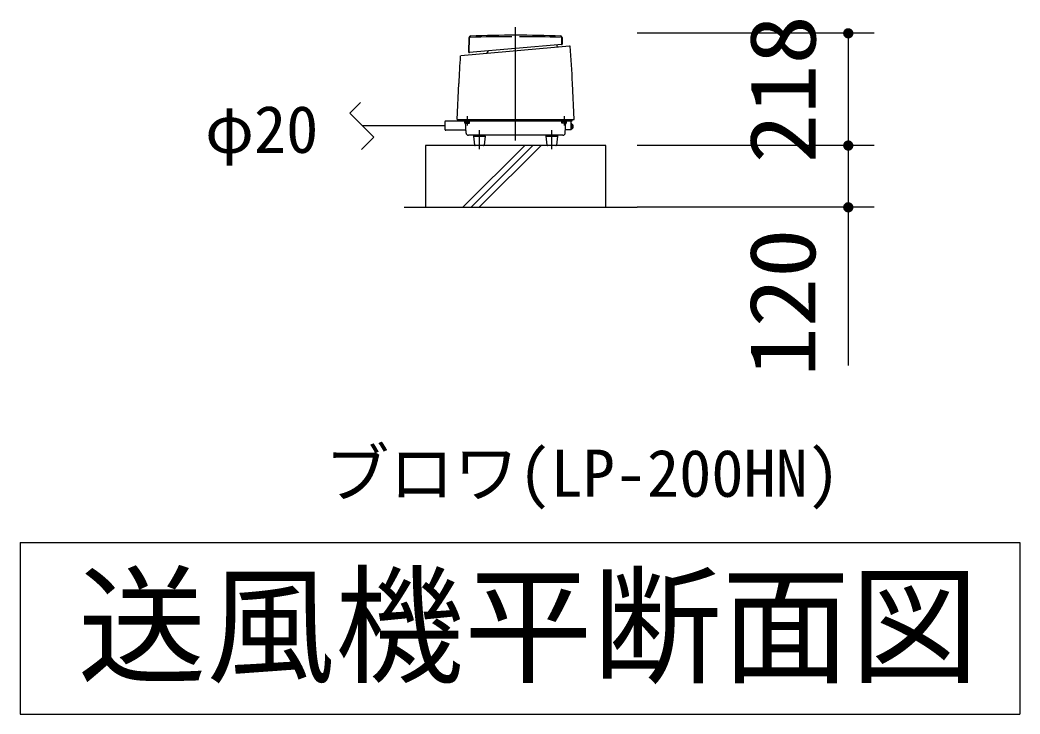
# Model space of a CAD drawing. Units: millimetres, scale not verified. Extents: x -14850 to 14850, y -10500 to 10500.
# Drawn here: x -2095 to -154, y 5340 to 6688 of the extents above; entities that cross this region are included whole.
import ezdxf
from ezdxf.enums import TextEntityAlignment as Align

# ---------------------------------------------------------------- set-up
doc = ezdxf.new("R2010")
doc.units = ezdxf.units.MM
doc.header["$LTSCALE"] = 50
doc.linetypes.add('CHAIN1', pattern=[8, 5, -1, 1, -1])
for name, color, linetype, lineweight in [('0-0_機器', 3, 'Continuous', 25), ('0-1_空気管', 3, 'Continuous', 25), ('0-3_製作', 5, 'Continuous', 25)]:
    doc.layers.add(name, color=color, linetype=linetype, lineweight=lineweight)
doc.styles.add('ＭＳ ゴシック', font='')
doc.styles.get('ＭＳ ゴシック').set_extended_font_data('MS Gothic')

msp = doc.modelspace()

# ---------------------------------------------------------------- linework, layer by layer
at = {"layer": '0-0_機器', "linetype": 'CHAIN1'}
for p, q in [((-1133.08, 6453.68), (-1133.08, 6673.68)), ((-1227.08, 6501.14), (-1227.08, 6482.75)), ((-1039.08, 6501.14), (-1039.08, 6482.75)), ((-1203.41, 6436.66), (-1203.41, 6473.68)), ((-1063.08, 6436.66), (-1063.08, 6473.68))]:
    msp.add_line(p, q, dxfattribs=at)
at = {"layer": '0-0_機器'}
for p, q in [((-1223.66, 6624.85), (-1223.15, 6654.11)), ((-1043.18, 6640.14), (-1223.17, 6624.4)), ((-1223.09, 6624.9), (-1222.58, 6654.13)), ((-1043.34, 6640.55), (-1043.58, 6654.13)), ((-1043.01, 6654.11), (-1042.77, 6640.6)), ((-1239.39, 6619.19), (-1028.19, 6637.67)), ((-1186.58, 6626.86), (-1186.58, 6627.6)), ((-1053.25, 6639.11), (-1053.25, 6639.26)), ((-1028.19, 6637.67), (-1027.11, 6636.76)), ((-1246.58, 6494.38), (-1243.53, 6564.36)), ((-1019.58, 6494.38), (-1022.64, 6564.36)), ((-1269.88, 6474.68), (-1269.88, 6490.78)), ((-1268.98, 6491.68), (-1023.08, 6491.68)), ((-1246.58, 6494.38), (-1019.58, 6494.38)), ((-1243.08, 6491.68), (-1243.08, 6494.38)), ((-1232.08, 6490.68), (-1232.08, 6491.68)), ((-1231.7, 6487.54), (-1231.7, 6490.68)), ((-1230.53, 6487.18), (-1223.62, 6487.18)), ((-1229.39, 6468.32), (-1230.25, 6490.81)), ((-1224.77, 6487.54), (-1224.77, 6490.68)), ((-1222.46, 6487.54), (-1222.46, 6490.68)), ((-1043.7, 6487.54), (-1043.7, 6490.68)), ((-1035.63, 6487.18), (-1042.54, 6487.18)), ((-1041.39, 6487.54), (-1041.39, 6490.68)), ((-1036.77, 6468.32), (-1035.91, 6490.81)), ((-1034.46, 6487.54), (-1034.46, 6490.68)), ((-1034.08, 6490.68), (-1034.08, 6491.68)), ((-1025.08, 6475.48), (-1025.08, 6490.78)), ((-1024.28, 6485.96), (-1025.08, 6485.96)), ((-1024.28, 6475.96), (-1024.28, 6485.96)), ((-1023.22, 6484.92), (-1024.28, 6484.96)), ((-1023.08, 6491.68), (-1023.08, 6494.38)), ((-1230.62, 6473.68), (-1268.88, 6473.68)), ((-1025.98, 6474.58), (-1035.61, 6474.58)), ((-1024.28, 6475.96), (-1025.08, 6475.96)), ((-1023.22, 6476.99), (-1024.28, 6476.96)), ((-1041.26, 6463.98), (-1224.9, 6463.98)), ((-1192.41, 6461.98), (-1192.41, 6463.48)), ((-1074.08, 6461.98), (-1052.08, 6461.98)), ((-1052.08, 6461.98), (-1053.98, 6444.87)), ((-1052.08, 6463.48), (-1052.08, 6461.98)), ((-1308.08, 6443.98), (-1308.08, 6323.98)), ((-958.08, 6443.98), (-1308.08, 6443.98)), ((-1115.48, 6443.98), (-1235.48, 6323.98)), ((-1219.57, 6323.98), (-1099.57, 6443.98)), ((-1083.66, 6443.98), (-1203.66, 6323.98)), ((-958.08, 6323.98), (-958.08, 6443.98)), ((-1349.61, 6323.98), (-897.23, 6323.98)), ((-2095.34, 5673.12), (-2095.34, 5339.79)), ((-2095.34, 5673.12), (-153.87, 5673.12)), ((-153.87, 5673.12), (-153.87, 5339.79)), ((-2095.34, 5339.79), (-153.87, 5339.79))]:
    msp.add_line(p, q, dxfattribs=at)
at = {"layer": '0-0_機器', "color": 7}
for p, q in [((-1455.06, 6507.1), (-1434.55, 6527.61)), ((-1408.26, 6460.3), (-1455.06, 6507.1)), ((-1432.34, 6436.23), (-1408.26, 6460.3))]:
    msp.add_line(p, q, dxfattribs=at)
at = {"layer": '0-0_機器', "color": 6}
msp.add_line((-1430.69, 6482.73), (-1269.88, 6482.73), dxfattribs=at)
at = {"layer": '0-0_機器'}
for points in [[(-1232.08, 6490.68), (-1222.08, 6490.68), (-1222.08, 6491.68)], [(-1231.7, 6487.54), (-1231.06, 6487.27), (-1230.53, 6487.18), (-1230.28, 6487.2), (-1230, 6487.27), (-1229.39, 6487.54), (-1229.39, 6490.68)], [(-1229.39, 6487.54), (-1228.14, 6487.27), (-1227.59, 6487.2), (-1227.08, 6487.18), (-1226.57, 6487.2), (-1226.02, 6487.27), (-1224.77, 6487.54), (-1224.15, 6487.27), (-1223.87, 6487.2), (-1223.62, 6487.18), (-1223.36, 6487.2), (-1223.09, 6487.27), (-1222.46, 6487.54)], [(-1034.08, 6490.68), (-1044.08, 6490.68), (-1044.08, 6491.68)], [(-1036.77, 6487.54), (-1038.02, 6487.27), (-1038.57, 6487.2), (-1039.08, 6487.18), (-1039.59, 6487.2), (-1040.14, 6487.27), (-1041.39, 6487.54), (-1042.01, 6487.27), (-1042.29, 6487.2), (-1042.54, 6487.18), (-1042.8, 6487.2), (-1043.07, 6487.27), (-1043.7, 6487.54)], [(-1034.46, 6487.54), (-1035.1, 6487.27), (-1035.63, 6487.18), (-1035.88, 6487.2), (-1036.16, 6487.27), (-1036.77, 6487.54), (-1036.77, 6490.68)], [(-1212.51, 6444.87), (-1214.41, 6461.98), (-1214.41, 6463.48)], [(-1214.41, 6461.98), (-1192.41, 6461.98), (-1194.31, 6444.87)], [(-1072.18, 6444.87), (-1074.08, 6461.98), (-1074.08, 6463.48)]]:
    msp.add_lwpolyline(points, dxfattribs=at)
for centre, radius, start, end in [((-1220.45, 6654.06), 2.7, 91.85542, 178.99998), ((-1219.88, 6654.08), 2.7, 91.84418, 179), ((-1133.08, 3958.18), 2700, 88.14374, 91.85625), ((-1133.08, 3958.18), 2697.3, 90.15285, 91.85623), ((-1133.08, 3958.18), 2697.3, 88.14374, 89.84712), ((-1046.28, 6654.08), 2.7, 1, 88.15579), ((-1045.71, 6654.06), 2.7, 1, 88.14374), ((-1043.79, 6640.54), 0.45, 275, 1.00002), ((-1043.22, 6640.59), 0.45, 275, 0.99998), ((-1223.21, 6624.84), 0.45, 179, 274.99998), ((-1222.64, 6624.89), 0.45, 179, 274.99998), ((-1189.91, 6626.86), 3.33, 275, 0), ((-1049.91, 6639.11), 3.33, 180, 274.99998), ((-3020.73, 6477.12), 2000, 2.5, 4.57819), ((754.57, 6477.12), 2000, 175.95764, 177.49997), ((-1268.98, 6490.78), 0.9, 90, 180), ((-1231.15, 6490.78), 0.9, 2, 89.99998), ((-1035.01, 6490.78), 0.9, 90, 177.99998), ((-1024.18, 6490.78), 0.9, 90, 180), ((-1023.27, 6483.52), 1.4, 30.18094, 88.00002), ((-1268.88, 6474.68), 1, 180, 270), ((-1230.62, 6472.68), 1, 2, 89.99998), ((-1224.9, 6468.48), 4.5, 182, 270), ((-1041.26, 6468.48), 4.5, 270, 358), ((-1025.98, 6475.48), 0.9, 270, 0), ((-1023.27, 6478.39), 1.4, 272.00002, 329.81975), ((-1027.68, 6480.96), 6.5, 329.81932, 30.18091), ((-1211.58, 6463.48), 0.5, 0, 90), ((-1188.58, 6463.48), 0.5, 90, 180), ((-1074.58, 6463.48), 0.5, 0, 90), ((-1051.58, 6463.48), 0.5, 90, 180), ((-1211.52, 6444.98), 1, 186.34018, 270), ((-1195.31, 6444.98), 1, 270, 353.65981), ((-1071.19, 6444.98), 1, 186.34018, 270), ((-1054.98, 6444.98), 1, 270, 353.65981)]:
    msp.add_arc(centre, radius, start, end, dxfattribs=at)
at = {"layer": '0-3_製作', "color": 2}
for p, q in [((-437.27, 6661.98), (-897.23, 6661.98)), ((-487.27, 6661.98), (-487.27, 6443.98)), ((-437.27, 6443.98), (-897.23, 6443.98)), ((-487.27, 6443.98), (-487.27, 6323.98)), ((-437.27, 6323.98), (-897.23, 6323.98)), ((-487.27, 6323.98), (-487.27, 6017))]:
    msp.add_line(p, q, dxfattribs=at)
at = {"layer": '0-3_製作'}
for points in [[(-487.27, 6661.98), (-497.27, 6661.98), (-497.25, 6662.61)], [(-487.27, 6661.98), (-497.2, 6660.73), (-497.27, 6661.98)], [(-487.27, 6661.98), (-497.25, 6662.61), (-497.1, 6663.85)], [(-487.27, 6651.98), (-497.2, 6660.73), (-487.27, 6661.98)], [(-487.27, 6651.98), (-496.96, 6659.49), (-497.2, 6660.73)], [(-487.27, 6661.98), (-497.1, 6663.85), (-496.78, 6665.07)], [(-487.27, 6651.98), (-496.57, 6658.3), (-496.96, 6659.49)], [(-487.27, 6661.98), (-496.78, 6665.07), (-496.32, 6666.24)], [(-487.27, 6661.98), (-496.32, 6666.24), (-495.72, 6667.34)], [(-487.27, 6661.98), (-495.72, 6667.34), (-494.98, 6668.35)], [(-487.27, 6661.98), (-494.98, 6668.35), (-494.12, 6669.27)], [(-487.27, 6661.98), (-494.12, 6669.27), (-493.15, 6670.07)], [(-487.27, 6661.98), (-493.15, 6670.07), (-492.09, 6670.74)], [(-487.27, 6661.98), (-492.09, 6670.74), (-490.96, 6671.28)], [(-487.27, 6661.98), (-490.96, 6671.28), (-489.76, 6671.67)], [(-487.27, 6671.98), (-489.76, 6671.67), (-488.53, 6671.9)], [(-487.27, 6661.98), (-489.76, 6671.67), (-487.27, 6671.98)], [(-486.65, 6671.96), (-487.27, 6661.98), (-487.27, 6671.98)], [(-485.4, 6671.8), (-487.27, 6661.98), (-486.65, 6671.96)], [(-484.18, 6671.49), (-487.27, 6661.98), (-485.4, 6671.8)], [(-483.02, 6671.03), (-487.27, 6661.98), (-484.18, 6671.49)], [(-481.92, 6670.42), (-487.27, 6661.98), (-483.02, 6671.03)], [(-480.9, 6669.69), (-487.27, 6661.98), (-481.92, 6670.42)], [(-479.98, 6668.83), (-487.27, 6661.98), (-480.9, 6669.69)], [(-479.18, 6667.86), (-487.27, 6661.98), (-479.98, 6668.83)], [(-478.51, 6666.8), (-487.27, 6661.98), (-479.18, 6667.86)], [(-477.98, 6665.66), (-487.27, 6661.98), (-478.51, 6666.8)], [(-477.59, 6664.47), (-487.27, 6661.98), (-477.98, 6665.66)], [(-477.35, 6663.23), (-487.27, 6661.98), (-477.59, 6664.47)], [(-477.27, 6661.98), (-487.27, 6661.98), (-477.35, 6663.23)], [(-477.27, 6661.98), (-487.27, 6651.98), (-487.27, 6661.98)], [(-477.29, 6661.35), (-487.27, 6651.98), (-477.27, 6661.98)], [(-477.45, 6660.11), (-487.27, 6651.98), (-477.29, 6661.35)], [(-477.76, 6658.89), (-487.27, 6651.98), (-477.45, 6660.11)], [(-487.27, 6651.98), (-496.04, 6657.16), (-496.57, 6658.3)], [(-487.27, 6651.98), (-495.36, 6656.1), (-496.04, 6657.16)], [(-487.27, 6651.98), (-494.56, 6655.13), (-495.36, 6656.1)], [(-487.27, 6651.98), (-493.65, 6654.27), (-494.56, 6655.13)], [(-487.27, 6651.98), (-492.63, 6653.54), (-493.65, 6654.27)], [(-487.27, 6651.98), (-491.53, 6652.93), (-492.63, 6653.54)], [(-487.27, 6651.98), (-490.36, 6652.47), (-491.53, 6652.93)], [(-487.27, 6651.98), (-489.15, 6652.16), (-490.36, 6652.47)], [(-487.27, 6651.98), (-487.9, 6652), (-489.15, 6652.16)], [(-478.23, 6657.72), (-487.27, 6651.98), (-477.76, 6658.89)], [(-478.83, 6656.62), (-487.27, 6651.98), (-478.23, 6657.72)], [(-479.57, 6655.61), (-487.27, 6651.98), (-478.83, 6656.62)], [(-480.43, 6654.69), (-487.27, 6651.98), (-479.57, 6655.61)], [(-481.4, 6653.89), (-487.27, 6651.98), (-480.43, 6654.69)], [(-482.46, 6653.22), (-487.27, 6651.98), (-481.4, 6653.89)], [(-483.59, 6652.68), (-487.27, 6651.98), (-482.46, 6653.22)], [(-484.79, 6652.29), (-487.27, 6651.98), (-483.59, 6652.68)], [(-486.02, 6652.06), (-487.27, 6651.98), (-484.79, 6652.29)], [(-487.27, 6443.98), (-497.25, 6444.61), (-497.1, 6445.85)], [(-487.27, 6443.98), (-497.1, 6445.85), (-496.78, 6447.07)], [(-487.27, 6443.98), (-496.78, 6447.07), (-496.32, 6448.24)], [(-487.27, 6443.98), (-496.32, 6448.24), (-495.72, 6449.34)], [(-487.27, 6443.98), (-495.72, 6449.34), (-494.98, 6450.35)], [(-487.27, 6443.98), (-494.98, 6450.35), (-494.12, 6451.27)], [(-487.27, 6443.98), (-494.12, 6451.27), (-493.15, 6452.07)], [(-487.27, 6443.98), (-493.15, 6452.07), (-492.09, 6452.74)], [(-487.27, 6443.98), (-492.09, 6452.74), (-490.96, 6453.28)], [(-487.27, 6443.98), (-490.96, 6453.28), (-489.76, 6453.67)], [(-487.27, 6453.98), (-489.76, 6453.67), (-488.53, 6453.9)], [(-487.27, 6443.98), (-489.76, 6453.67), (-487.27, 6453.98)], [(-486.65, 6453.96), (-487.27, 6443.98), (-487.27, 6453.98)], [(-485.4, 6453.8), (-487.27, 6443.98), (-486.65, 6453.96)], [(-484.18, 6453.49), (-487.27, 6443.98), (-485.4, 6453.8)], [(-483.02, 6453.03), (-487.27, 6443.98), (-484.18, 6453.49)], [(-481.92, 6452.42), (-487.27, 6443.98), (-483.02, 6453.03)], [(-480.9, 6451.69), (-487.27, 6443.98), (-481.92, 6452.42)], [(-479.98, 6450.83), (-487.27, 6443.98), (-480.9, 6451.69)], [(-479.18, 6449.86), (-487.27, 6443.98), (-479.98, 6450.83)], [(-478.51, 6448.8), (-487.27, 6443.98), (-479.18, 6449.86)], [(-477.98, 6447.66), (-487.27, 6443.98), (-478.51, 6448.8)], [(-477.59, 6446.47), (-487.27, 6443.98), (-477.98, 6447.66)], [(-477.35, 6445.23), (-487.27, 6443.98), (-477.59, 6446.47)], [(-487.27, 6443.98), (-497.27, 6443.98), (-497.25, 6444.61)], [(-487.27, 6443.98), (-497.2, 6442.73), (-497.27, 6443.98)], [(-487.27, 6433.98), (-497.2, 6442.73), (-487.27, 6443.98)], [(-487.27, 6433.98), (-496.96, 6441.49), (-497.2, 6442.73)], [(-487.27, 6433.98), (-496.57, 6440.3), (-496.96, 6441.49)], [(-487.27, 6433.98), (-496.04, 6439.16), (-496.57, 6440.3)], [(-487.27, 6433.98), (-495.36, 6438.1), (-496.04, 6439.16)], [(-487.27, 6433.98), (-494.56, 6437.13), (-495.36, 6438.1)], [(-487.27, 6433.98), (-493.65, 6436.27), (-494.56, 6437.13)], [(-487.27, 6433.98), (-492.63, 6435.54), (-493.65, 6436.27)], [(-487.27, 6433.98), (-491.53, 6434.93), (-492.63, 6435.54)], [(-487.27, 6433.98), (-490.36, 6434.47), (-491.53, 6434.93)], [(-487.27, 6433.98), (-489.15, 6434.16), (-490.36, 6434.47)], [(-487.27, 6433.98), (-487.9, 6434), (-489.15, 6434.16)], [(-477.27, 6443.98), (-487.27, 6443.98), (-477.35, 6445.23)], [(-477.27, 6443.98), (-487.27, 6433.98), (-487.27, 6443.98)], [(-477.29, 6443.35), (-487.27, 6433.98), (-477.27, 6443.98)], [(-477.45, 6442.11), (-487.27, 6433.98), (-477.29, 6443.35)], [(-477.76, 6440.89), (-487.27, 6433.98), (-477.45, 6442.11)], [(-478.23, 6439.72), (-487.27, 6433.98), (-477.76, 6440.89)], [(-478.83, 6438.62), (-487.27, 6433.98), (-478.23, 6439.72)], [(-479.57, 6437.61), (-487.27, 6433.98), (-478.83, 6438.62)], [(-480.43, 6436.69), (-487.27, 6433.98), (-479.57, 6437.61)], [(-481.4, 6435.89), (-487.27, 6433.98), (-480.43, 6436.69)], [(-482.46, 6435.22), (-487.27, 6433.98), (-481.4, 6435.89)], [(-483.59, 6434.68), (-487.27, 6433.98), (-482.46, 6435.22)], [(-484.79, 6434.29), (-487.27, 6433.98), (-483.59, 6434.68)], [(-486.02, 6434.06), (-487.27, 6433.98), (-484.79, 6434.29)], [(-487.27, 6323.98), (-496.32, 6328.24), (-495.72, 6329.34)], [(-487.27, 6323.98), (-495.72, 6329.34), (-494.98, 6330.35)], [(-487.27, 6323.98), (-494.98, 6330.35), (-494.12, 6331.27)], [(-487.27, 6323.98), (-494.12, 6331.27), (-493.15, 6332.07)], [(-487.27, 6323.98), (-493.15, 6332.07), (-492.09, 6332.74)], [(-487.27, 6323.98), (-492.09, 6332.74), (-490.96, 6333.28)], [(-487.27, 6323.98), (-490.96, 6333.28), (-489.76, 6333.67)], [(-487.27, 6333.98), (-489.76, 6333.67), (-488.53, 6333.9)], [(-487.27, 6323.98), (-489.76, 6333.67), (-487.27, 6333.98)], [(-486.65, 6333.96), (-487.27, 6323.98), (-487.27, 6333.98)], [(-485.4, 6333.8), (-487.27, 6323.98), (-486.65, 6333.96)], [(-484.18, 6333.49), (-487.27, 6323.98), (-485.4, 6333.8)], [(-483.02, 6333.03), (-487.27, 6323.98), (-484.18, 6333.49)], [(-481.92, 6332.42), (-487.27, 6323.98), (-483.02, 6333.03)], [(-480.9, 6331.69), (-487.27, 6323.98), (-481.92, 6332.42)], [(-479.98, 6330.83), (-487.27, 6323.98), (-480.9, 6331.69)], [(-479.18, 6329.86), (-487.27, 6323.98), (-479.98, 6330.83)], [(-478.51, 6328.8), (-487.27, 6323.98), (-479.18, 6329.86)], [(-487.27, 6323.98), (-497.27, 6323.98), (-497.25, 6324.61)], [(-487.27, 6323.98), (-497.2, 6322.73), (-497.27, 6323.98)], [(-487.27, 6323.98), (-497.25, 6324.61), (-497.1, 6325.85)], [(-487.27, 6313.98), (-497.2, 6322.73), (-487.27, 6323.98)], [(-487.27, 6313.98), (-496.96, 6321.49), (-497.2, 6322.73)], [(-487.27, 6323.98), (-497.1, 6325.85), (-496.78, 6327.07)], [(-487.27, 6313.98), (-496.57, 6320.3), (-496.96, 6321.49)], [(-487.27, 6323.98), (-496.78, 6327.07), (-496.32, 6328.24)], [(-487.27, 6313.98), (-496.04, 6319.16), (-496.57, 6320.3)], [(-487.27, 6313.98), (-495.36, 6318.1), (-496.04, 6319.16)], [(-487.27, 6313.98), (-494.56, 6317.13), (-495.36, 6318.1)], [(-487.27, 6313.98), (-493.65, 6316.28), (-494.56, 6317.13)], [(-487.27, 6313.98), (-492.63, 6315.54), (-493.65, 6316.28)], [(-487.27, 6313.98), (-491.53, 6314.93), (-492.63, 6315.54)], [(-487.27, 6313.98), (-490.36, 6314.47), (-491.53, 6314.93)], [(-487.27, 6313.98), (-489.15, 6314.16), (-490.36, 6314.47)], [(-487.27, 6313.98), (-487.9, 6314), (-489.15, 6314.16)], [(-477.98, 6327.66), (-487.27, 6323.98), (-478.51, 6328.8)], [(-477.59, 6326.47), (-487.27, 6323.98), (-477.98, 6327.66)], [(-477.35, 6325.23), (-487.27, 6323.98), (-477.59, 6326.47)], [(-477.27, 6323.98), (-487.27, 6323.98), (-477.35, 6325.23)], [(-477.27, 6323.98), (-487.27, 6313.98), (-487.27, 6323.98)], [(-477.29, 6323.35), (-487.27, 6313.98), (-477.27, 6323.98)], [(-477.45, 6322.11), (-487.27, 6313.98), (-477.29, 6323.35)], [(-477.76, 6320.89), (-487.27, 6313.98), (-477.45, 6322.11)], [(-478.23, 6319.72), (-487.27, 6313.98), (-477.76, 6320.89)], [(-478.83, 6318.62), (-487.27, 6313.98), (-478.23, 6319.72)], [(-479.57, 6317.61), (-487.27, 6313.98), (-478.83, 6318.62)], [(-480.43, 6316.69), (-487.27, 6313.98), (-479.57, 6317.61)], [(-481.4, 6315.89), (-487.27, 6313.98), (-480.43, 6316.69)], [(-482.46, 6315.22), (-487.27, 6313.98), (-481.4, 6315.89)], [(-483.59, 6314.68), (-487.27, 6313.98), (-482.46, 6315.22)], [(-484.79, 6314.29), (-487.27, 6313.98), (-483.59, 6314.68)], [(-486.02, 6314.06), (-487.27, 6313.98), (-484.79, 6314.29)]]:
    msp.add_solid(points, dxfattribs=at)

# ---------------------------------------------------------------- texts
at = {"layer": '0-0_機器', "color": 4, "style": 'ＭＳ ゴシック'}
for s, height, p in [('\u3000ブロワ(LP-200HN)\u3000', 91.79, (-1628.61, 5734.17)), ('送風機平断面図', 183.3, (-1983.57, 5364.6))]:
    msp.add_text(s, height=height, dxfattribs=at).set_placement(p, align=Align.BOTTOM_LEFT)
at = {"layer": '0-1_空気管', "color": 4, "style": 'ＭＳ ゴシック'}
msp.add_text('φ20', height=91.79, dxfattribs=at).set_placement((-1735.96, 6402.13), align=Align.BOTTOM_LEFT)
at = {"layer": '0-3_製作', "color": 4, "style": 'ＭＳ ゴシック', "width": 1.1}
for s, p in [('218', (-512.27, 6409.23)), ('120', (-512.67, 5994.72))]:
    msp.add_text(s, height=128.4, rotation=90, dxfattribs=at).set_placement(p, align=Align.BOTTOM_LEFT)

doc.saveas('drawing.dxf')
